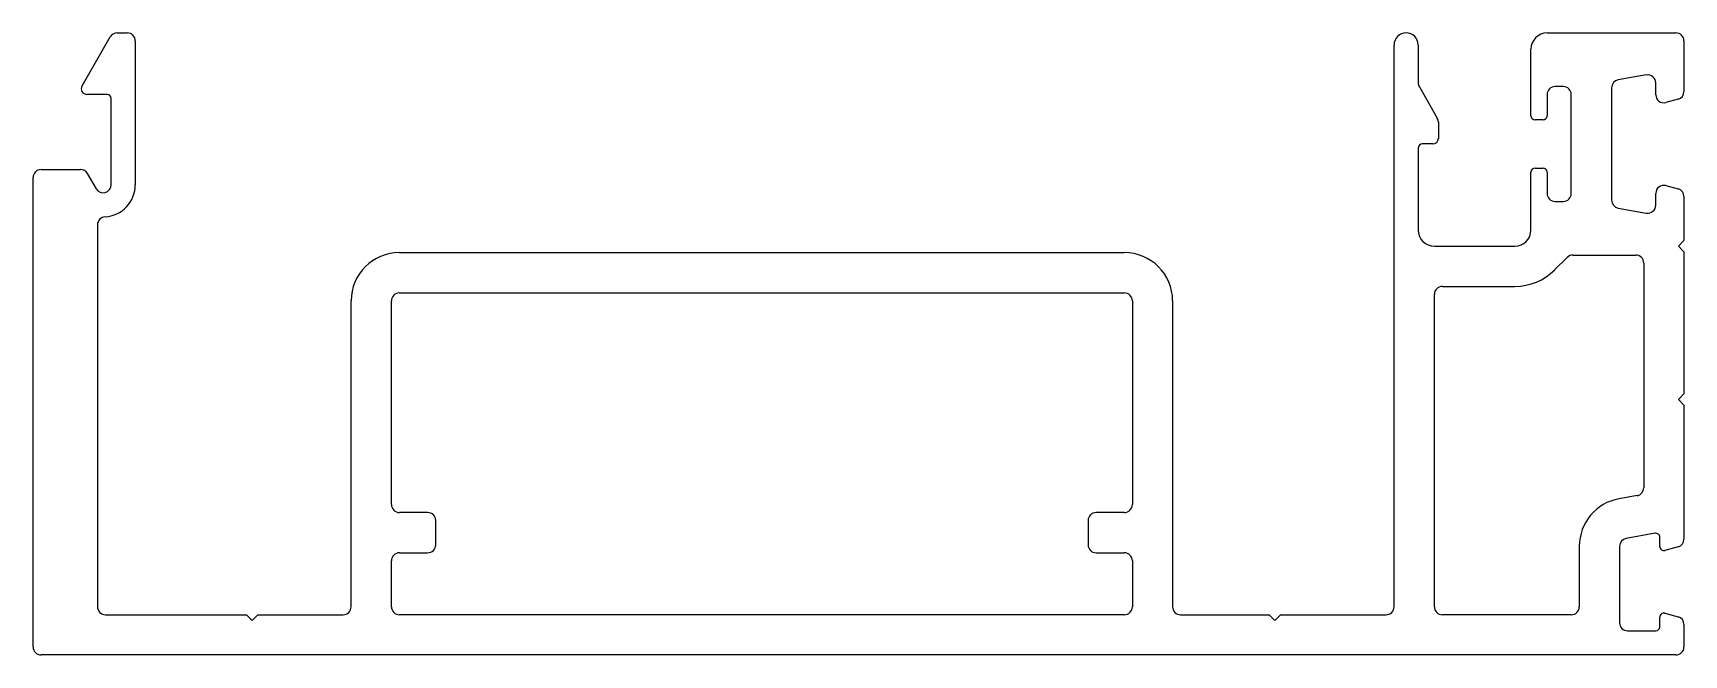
# Model space of a CAD drawing. Extents: x -51 to 51, y 8 to 46.
import ezdxf

# ---------------------------------------------------------------- set-up
doc = ezdxf.new("R2010")
doc.units = 0
doc.layers.add('PROFILE', color=1, linetype='CONTINUOUS')

msp = doc.modelspace()

# ---------------------------------------------------------------- linework, layer by layer
at = {"layer": 'PROFILE', "color": 7}
for p, q in [((-46.05, 46.31), (-45.42, 46.31)), ((42.73, 46.31), (50.73, 46.31)), ((-48.23, 43.02), (-46.48, 46.06)), ((-44.92, 45.81), (-44.92, 36.88)), ((33.23, 10.66), (33.23, 45.56)), ((34.73, 45.56), (34.73, 43.21)), ((41.73, 41.16), (41.73, 45.31)), ((51.23, 45.81), (51.23, 42.67)), ((48.89, 43.7), (47.14, 43.39)), ((49.48, 42.47), (49.48, 43.2)), ((-46.67, 42.49), (-47.93, 42.49)), ((-46.42, 36.88), (-46.42, 42.24)), ((34.8, 42.96), (35.91, 41.02)), ((42.73, 42.48), (42.73, 41.16)), ((43.73, 42.98), (43.23, 42.98)), ((44.23, 36.34), (44.23, 42.48)), ((46.73, 42.9), (46.73, 35.92)), ((50.86, 42.19), (50.11, 41.99)), ((35.98, 40.77), (35.98, 39.76)), ((42.48, 40.91), (41.98, 40.91)), ((34.73, 39.16), (34.73, 34.06)), ((35.63, 39.41), (34.98, 39.41)), ((-51.27, 8.16), (-51.27, 37.32)), ((-50.77, 37.82), (-48.33, 37.82)), ((-47.9, 37.57), (-47.35, 36.63)), ((41.73, 34.06), (41.73, 37.66)), ((41.98, 37.91), (42.48, 37.91)), ((42.73, 37.66), (42.73, 36.34)), ((49.48, 35.61), (49.48, 36.34)), ((50.11, 36.82), (50.86, 36.62)), ((51.23, 36.14), (51.23, 33.41)), ((43.23, 35.84), (43.73, 35.84)), ((47.14, 35.42), (48.89, 35.12)), ((-47.27, 34.38), (-47.27, 10.66)), ((35.73, 33.06), (40.73, 33.06)), ((51.23, 33.41), (50.88, 33.06)), ((50.88, 33.06), (51.23, 32.71)), ((-28.52, 32.66), (16.48, 32.66)), ((43.2, 31.58), (43.98, 32.36)), ((44.34, 32.51), (48.23, 32.51)), ((48.73, 32.01), (48.73, 18.05)), ((51.23, 32.71), (51.23, 23.88)), ((-28.52, 30.16), (16.48, 30.16)), ((-28.52, 30.16), (16.48, 30.16)), ((35.73, 10.66), (35.73, 30.06)), ((36.23, 30.56), (40.73, 30.56)), ((-31.52, 10.66), (-31.52, 29.66)), ((-29.02, 17.01), (-29.02, 29.66)), ((-29.02, 17.01), (-29.02, 29.66)), ((16.98, 29.66), (16.98, 17.01)), ((16.98, 29.66), (16.98, 17.01)), ((19.48, 29.66), (19.48, 10.66)), ((51.23, 23.88), (50.88, 23.53)), ((50.88, 23.53), (51.23, 23.18)), ((51.23, 23.18), (51.23, 14.86)), ((48.32, 17.56), (47.21, 17.36)), ((-26.77, 16.51), (-28.52, 16.51)), ((-26.77, 16.51), (-28.52, 16.51)), ((16.48, 16.51), (14.73, 16.51)), ((16.48, 16.51), (14.73, 16.51)), ((-26.27, 14.51), (-26.27, 16.01)), ((-26.27, 14.51), (-26.27, 16.01)), ((14.23, 16.01), (14.23, 14.51)), ((14.23, 16.01), (14.23, 14.51)), ((44.73, 14.41), (44.73, 10.66)), ((47.23, 14.41), (47.23, 9.66)), ((49.44, 15.22), (47.64, 14.9)), ((49.73, 14.4), (49.73, 14.97)), ((50.86, 14.38), (50.04, 14.16)), ((-29.02, 10.66), (-29.02, 13.51)), ((-29.02, 10.66), (-29.02, 13.51)), ((-28.52, 14.01), (-26.77, 14.01)), ((-28.52, 14.01), (-26.77, 14.01)), ((14.73, 14.01), (16.48, 14.01)), ((14.73, 14.01), (16.48, 14.01)), ((16.98, 13.51), (16.98, 10.66)), ((16.98, 13.51), (16.98, 10.66)), ((50.04, 10.25), (50.86, 10.03)), ((-46.77, 10.16), (-38.02, 10.16)), ((-38.02, 10.16), (-37.67, 9.81)), ((-37.67, 9.81), (-37.32, 10.16)), ((-37.32, 10.16), (-32.02, 10.16)), ((16.48, 10.16), (-28.52, 10.16)), ((16.48, 10.16), (-28.52, 10.16)), ((19.98, 10.16), (25.48, 10.16)), ((25.48, 10.16), (25.83, 9.81)), ((25.83, 9.81), (26.18, 10.16)), ((26.18, 10.16), (32.73, 10.16)), ((44.23, 10.16), (36.23, 10.16)), ((49.73, 9.41), (49.73, 10.01)), ((51.23, 9.55), (51.23, 8.16)), ((47.73, 9.16), (49.48, 9.16)), ((50.73, 7.66), (-50.77, 7.66))]:
    msp.add_line(p, q, dxfattribs=at)
for centre, radius, start, end in [((-46.05, 45.81), 0.5, 90, 150), ((-45.42, 45.81), 0.5, 0, 90), ((33.98, 45.56), 0.75, 0, 180), ((42.73, 45.31), 1, 90, 180), ((50.73, 45.81), 0.5, 360, 90), ((35.23, 43.21), 0.5, 180, 210), ((47.23, 42.9), 0.5, 100, 180), ((48.98, 43.2), 0.5, 0, 100), ((-47.93, 42.84), 0.35, 150, 270), ((-46.67, 42.24), 0.25, 0, 90), ((43.23, 42.48), 0.5, 90, 180), ((43.73, 42.48), 0.5, 0, 90), ((49.98, 42.47), 0.5, 180, 285), ((50.73, 42.67), 0.5, 285, 360), ((35.48, 40.77), 0.5, 360, 30), ((41.98, 41.16), 0.25, 180, 270), ((42.48, 41.16), 0.25, 270, 360), ((34.98, 39.16), 0.25, 90, 180), ((35.63, 39.76), 0.35, 270, 0), ((-50.77, 37.32), 0.5, 90, 180), ((-48.33, 37.32), 0.5, 30, 90), ((41.98, 37.66), 0.25, 90, 180), ((42.48, 37.66), 0.25, 0, 90), ((-46.92, 36.88), 0.5, 210, 360), ((-46.92, 36.88), 2, 273.4398, 360), ((43.23, 36.34), 0.5, 180, 270), ((43.73, 36.34), 0.5, 270, 0), ((47.23, 35.92), 0.5, 180, 260), ((49.98, 36.34), 0.5, 75, 180), ((50.73, 36.14), 0.5, 0, 75), ((-46.77, 34.38), 0.5, 93.4398, 180), ((48.98, 35.61), 0.5, 260, 360), ((35.73, 34.06), 1, 180, 270), ((40.73, 34.06), 1, 270, 0), ((-28.52, 29.66), 3, 90, 180), ((16.48, 29.66), 3, 360, 90), ((44.34, 32.01), 0.5, 90, 135), ((48.23, 32.01), 0.5, 0, 90), ((40.73, 34.06), 3.5, 270, 315), ((-28.52, 29.66), 0.5, 90, 180), ((-28.52, 29.66), 0.5, 90, 180), ((16.48, 29.66), 0.5, 360, 90), ((16.48, 29.66), 0.5, 360, 90), ((36.23, 30.06), 0.5, 90, 180), ((48.23, 18.05), 0.5, 280, 0), ((-28.52, 17.01), 0.5, 180, 270), ((-28.52, 17.01), 0.5, 180, 270), ((-26.77, 16.01), 0.5, 0, 90), ((-26.77, 16.01), 0.5, 0, 90), ((14.73, 16.01), 0.5, 90, 180), ((14.73, 16.01), 0.5, 90, 180), ((16.48, 17.01), 0.5, 270, 360), ((16.48, 17.01), 0.5, 270, 360), ((47.73, 14.41), 3, 100, 180), ((-26.77, 14.51), 0.5, 270, 0), ((-26.77, 14.51), 0.5, 270, 0), ((14.73, 14.51), 0.5, 180, 270), ((14.73, 14.51), 0.5, 180, 270), ((47.73, 14.41), 0.5, 100, 180), ((49.48, 14.97), 0.25, 360, 100), ((49.98, 14.4), 0.25, 180, 285), ((50.73, 14.86), 0.5, 285, 360), ((-28.52, 13.51), 0.5, 90, 180), ((-28.52, 13.51), 0.5, 90, 180), ((16.48, 13.51), 0.5, 360, 90), ((16.48, 13.51), 0.5, 360, 90), ((-46.77, 10.66), 0.5, 180, 270), ((-32.02, 10.66), 0.5, 270, 360), ((-28.52, 10.66), 0.5, 180, 270), ((-28.52, 10.66), 0.5, 180, 270), ((16.48, 10.66), 0.5, 270, 360), ((16.48, 10.66), 0.5, 270, 360), ((19.98, 10.66), 0.5, 180, 270), ((32.73, 10.66), 0.5, 270, 0), ((36.23, 10.66), 0.5, 180, 270.0085), ((44.23, 10.66), 0.5, 270.0085, 0), ((49.98, 10.01), 0.25, 75, 180), ((47.73, 9.66), 0.5, 180, 270), ((49.48, 9.41), 0.25, 270, 360), ((50.73, 9.55), 0.5, 0, 75), ((-50.77, 8.16), 0.5, 180, 270), ((50.73, 8.16), 0.5, 270, 0)]:
    msp.add_arc(centre, radius, start, end, dxfattribs=at)

doc.saveas('drawing.dxf')
